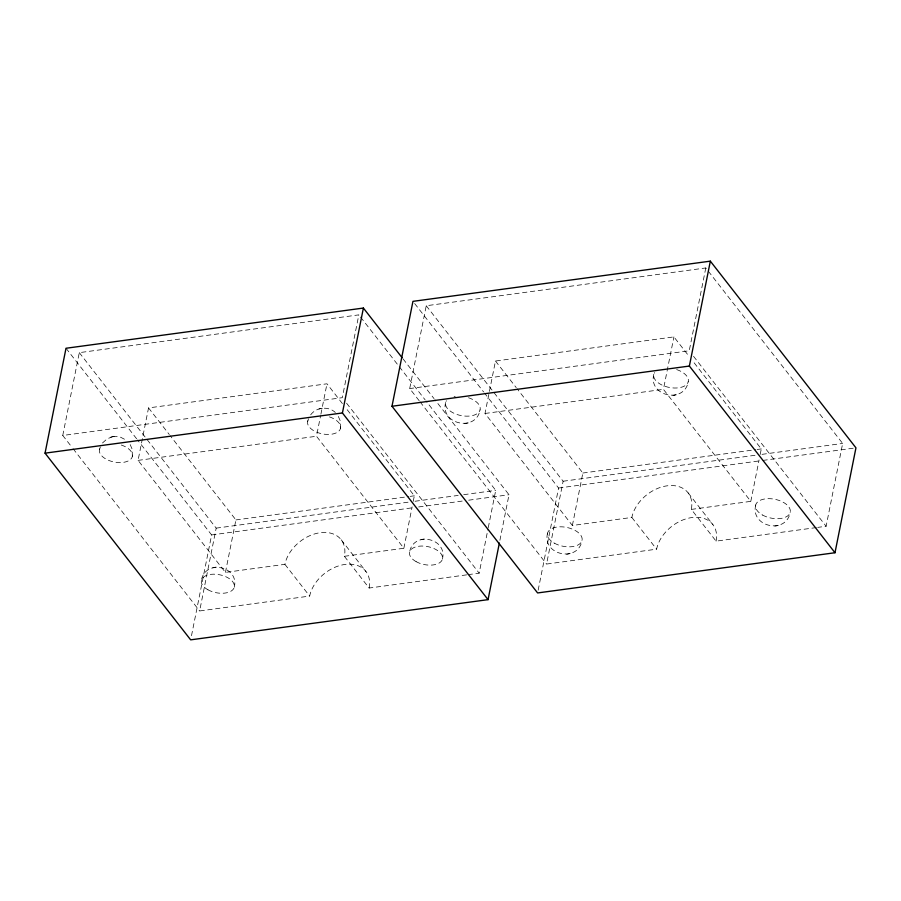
<?xml version="1.0" encoding="UTF-8"?>
<svg xmlns="http://www.w3.org/2000/svg" width="901" height="901" viewBox="0 0 901 901"><rect width="100%" height="100%" fill="white"/><g stroke="black" fill="none" stroke-linecap="round" stroke-linejoin="round"><path stroke-width="0.68" stroke-dasharray="4.5 3.38" d="M132.323 456.559L132.233 449.351L129.812 443.709M234.249 587.249C239.643 566.211 205.124 558.902 201.43 580.21M340.488 428.425L340.398 421.206L337.976 415.564M445.623 402.454C439.97 424.54 476.212 432.221 480.087 409.842M442.414 559.104C447.808 538.066 413.289 530.757 409.595 552.076M547.56 533.133C541.895 555.219 578.138 562.9 582.012 540.521M653.788 374.32C648.134 396.395 684.377 404.076 688.251 381.697M755.725 504.999C750.06 527.085 786.303 534.755 790.177 512.376M62.755 435.476L79.299 352.651L358.835 314.866L342.29 397.679L62.755 435.476L72.226 447.606M466.628 574.861L369.14 588.038L344.385 556.3A33.574 23.798 -38 0 0 320.159 532.716A33.574 23.798 -38 0 0 284.907 564.341L225.43 572.383L138.067 460.377L148.541 407.916L326.973 383.803L342.538 403.761M191.496 635.712L211.622 534.946L137.526 439.947M369.14 588.038A33.574 23.798 -38 0 0 344.914 564.454A33.574 23.798 -38 0 0 309.662 596.079L199.628 610.957L216.184 528.132L146.446 438.742M225.43 572.383L235.916 519.933L170.165 435.645M344.385 556.3L403.862 548.259L316.488 436.253L320.632 415.552M320.902 414.167L326.973 383.803M419.168 400.708L409.696 388.568L426.241 305.743L705.787 267.957L842.66 443.438L826.116 526.263L817.759 527.389M403.862 548.259L412.129 506.858M413.232 501.328L414.336 495.809L346.007 408.198M816.362 527.581L716.081 541.141L691.326 509.403A33.574 23.798 -38 0 0 667.1 485.819A33.574 23.798 -38 0 0 631.849 517.444L572.372 525.486L485.008 413.469L489.142 392.768M489.423 391.383L495.482 361.019L673.914 336.895L689.49 356.864M468.024 574.669L479.163 573.171L487.993 529M488.274 527.614L495.719 490.347L425.982 400.945M499.909 540.296L509.009 494.739L434.901 399.74M538.156 590.189L558.575 488.038L484.468 393.039M716.081 541.141A33.574 23.798 -38 0 0 691.855 517.557A33.574 23.798 -38 0 0 656.604 549.182L546.569 564.049L563.125 481.235L493.388 391.834M572.372 525.486L582.857 473.025L517.118 388.748M691.326 509.403L750.803 501.361L663.429 389.345L673.914 336.895M705.787 267.957L689.231 350.782L409.696 388.568M750.803 501.361L759.081 459.949M760.185 454.431L761.289 448.912L692.948 361.301M99.504 449.531L100.36 446.907M307.669 421.398L308.525 418.762M102.5 442.977L107.118 438.855L112.625 436.703M310.665 414.843C316.262 407.128 328.381 405.878 335.341 412.467M112.715 436.692L119.428 436.636L127.165 440.612M464.691 423.639L468.261 422.907M674.466 395.167L676.426 394.762M672.856 395.505L674.376 395.19M566.628 554.329L570.198 553.586M776.403 525.846L778.363 525.441M774.792 526.184L776.313 525.869M110.767 437.098L114.157 436.388M318.931 408.953L322.321 408.243M212.692 567.776L216.094 567.067M420.857 539.631L424.258 538.922M138.067 460.377L316.488 436.253M485.008 413.469L663.429 389.345M235.916 519.933L408.761 496.564M410.158 496.372L414.336 495.809M582.857 473.025L755.702 449.667M757.099 449.475L761.289 448.912M216.184 528.132L409.493 502.003M415.057 501.249L458.17 495.426M463.733 494.672L495.719 490.347M563.125 481.235L756.435 455.095M761.998 454.352L842.66 443.438M211.622 534.946L413.12 507.702M418.683 506.948L463.148 500.945M468.711 500.19L509.009 494.739M558.575 488.038L761.458 460.614M762.843 460.422L853.168 448.214M693.533 356.3L826.116 526.263M688.15 492.903L712.905 524.641M631.849 517.444L656.604 549.182M495.482 361.019L516.25 387.633M426.241 305.743L492.532 390.73M414.674 303.558L483.612 391.935M403.029 358.868L434.045 398.636M360.558 317.073L398.445 365.626M399.301 366.73L425.126 399.841M420.024 401.812L546.569 564.049M346.592 403.197L479.163 573.171M341.209 539.8L365.964 571.538M284.907 564.341L309.662 596.079M148.541 407.916L169.309 434.541M79.299 352.651L145.59 437.638M66.01 348.259L136.67 438.832M73.082 448.709L199.628 610.957M329.439 416.881A16.781 9.145 11.3 0 1 339.609 430.273A16.781 9.145 11.3 0 1 317.974 432.671A16.781 9.145 11.3 0 1 308.84 419.168M121.275 445.026A16.781 9.145 11.3 0 1 131.445 458.418A16.781 9.145 11.3 0 1 109.809 460.816A16.781 9.145 11.3 0 1 100.675 447.313M676.651 369.579A17.626 9.596 11.3 0 1 687.463 383.443A17.626 9.596 11.3 0 1 665.388 386.428A17.626 9.596 11.3 0 1 654.577 372.563M468.486 397.724A17.626 9.596 11.3 0 1 479.298 411.588A17.626 9.596 11.3 0 1 457.224 414.573A17.626 9.596 11.3 0 1 446.412 400.708M454.115 396.519A17.626 9.596 11.3 0 1 455.208 396.35M207.962 589.795A16.781 9.145 11.3 0 0 234.283 587.08A16.781 9.145 11.3 0 0 211.273 574.309A16.781 9.145 11.3 0 0 207.962 589.795M416.127 561.65A16.781 9.145 11.3 0 0 442.459 558.947A16.781 9.145 11.3 0 0 419.438 546.164A16.781 9.145 11.3 0 0 416.127 561.65M762.573 515.057A17.626 9.596 11.3 0 0 790.222 512.207A17.626 9.596 11.3 0 0 766.064 498.794A17.626 9.596 11.3 0 0 762.573 515.057M554.408 543.19A17.626 9.596 11.3 0 0 582.057 540.352A17.626 9.596 11.3 0 0 557.888 526.939A17.626 9.596 11.3 0 0 554.408 543.19"/><path stroke-width="1.35" d="M499.357 543.055L488.049 599.649L190.663 639.845L45.05 453.158L66.01 348.259L363.396 308.052L402.161 357.765M488.049 599.649L342.425 412.962L363.396 308.052M391.991 406.261L412.951 301.351L710.337 261.155L855.95 447.842L834.99 552.741L537.604 592.948L391.991 406.261L689.378 366.054L834.99 552.741M689.378 366.054L710.337 261.155M45.05 453.158L342.425 412.962"/></g></svg>
